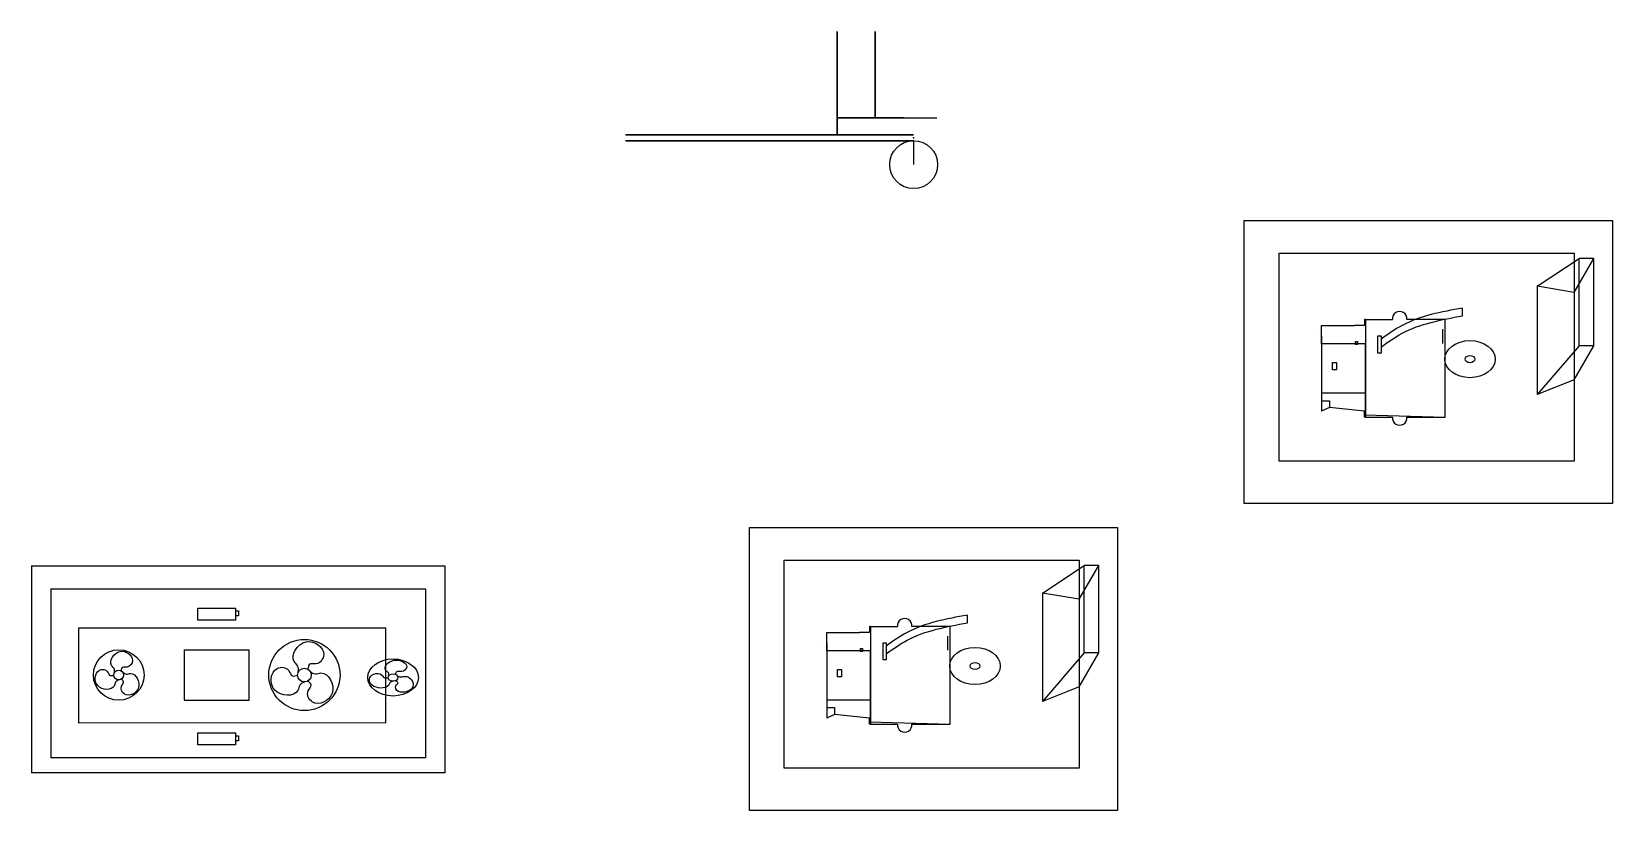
# Model space of a CAD drawing. Header units: inches. Extents: x -26 to 229, y -142 to 115.
# Drawn here: x 63.8 to 228.8, y 33.7 to 115 of the extents above.
import ezdxf

# ---------------------------------------------------------------- set-up
doc = ezdxf.new("R2010")
doc.units = ezdxf.units.IN
doc.header["$MEASUREMENT"] = 0
for name, color, linetype in [('hovercraft_basic v2_Sketch1', 7, 'Continuous'), ('hovercraft_basic v2_Sketch10', 7, 'Continuous'), ('hovercraft_basic v2_Sketch2', 7, 'Continuous'), ('hovercraft_basic v2_Sketch3', 7, 'Continuous'), ('hovercraft_basic v2_Sketch4', 7, 'Continuous'), ('hovercraft_basic v2_Sketch5', 7, 'Continuous'), ('hovercraft_basic v2_Sketch6', 7, 'Continuous'), ('hovercraft_basic v2_Sketch7', 7, 'Continuous'), ('hovercraft_basic v2_Sketch8', 7, 'Continuous'), ('hovercraft_basic v2_Sketch9', 7, 'Continuous')]:
    doc.layers.add(name, color=color, linetype=linetype)

msp = doc.modelspace()

# ---------------------------------------------------------------- linework, layer by layer
for p, q in [((190.4, 95.29), (228.84, 95.29)), ((190.4, 65.74), (190.4, 95.29)), ((228.84, 95.29), (228.84, 65.74)), ((194.06, 91.88), (224.84, 91.88)), ((194.06, 70.17), (194.06, 91.88)), ((220.99, 88.44), (225.36, 91.34)), ((224.84, 91.88), (224.84, 70.17)), ((224.84, 87.79), (226.89, 91.34)), ((225.36, 82.2), (225.36, 91.34)), ((226.89, 91.34), (225.36, 91.34)), ((226.89, 82.2), (226.89, 91.34)), ((224.84, 87.79), (220.99, 88.44)), ((220.99, 88.44), (220.99, 77.13)), ((198.48, 82.42, 1.7), (198.48, 84.34, 1.7)), ((198.48, 84.34, 1.7), (201.9, 84.34, 1.7)), ((202.95, 84.34, 1.7), (201.9, 84.34, 1.7)), ((203.05, 84.95, 1.7), (202.95, 84.95, 1.7)), ((202.95, 84.95, 1.7), (202.95, 84.34, 1.7)), ((203.05, 84.95, 1.7), (203.05, 82.42, 1.7)), ((203.05, 84.95, 1.7), (203.05, 84.95, 2.15)), ((203.05, 84.95, 2.15), (203.05, 74.77, 2.15)), ((203.05, 84.95, 2.15), (205.87, 84.95, 2.15)), ((211.37, 84.95, 2.15), (207.38, 84.95, 2.15)), ((211.37, 74.77, 2.15), (211.37, 84.95, 2.15)), ((197.67, 83.24, 2.51), (197.67, 83.24, 2.51)), ((198.48, 83.24, -0.28), (198.48, 82.42, -0.28)), ((198.48, 83.24, -0.28), (198.48, 83.24, 1.7)), ((202.02, 82.65, -0.25), (202.21, 82.65, -0.25)), ((202.21, 82.65, -0.25), (202.21, 82.35, -0.25)), ((204.32, 83.21, -0.38), (204.32, 81.49, -0.38)), ((204.73, 83.21, -0.38), (204.32, 83.21, -0.38)), ((204.73, 81.49, -0.38), (204.73, 83.21, -0.38)), ((198.48, 82.42, -0.38), (198.48, 77.3, -0.38)), ((198.48, 82.42, -0.38), (198.48, 82.42, 1.7)), ((198.48, 82.42, 1.7), (198.48, 77.3, 1.7)), ((203.05, 82.42, 1.7), (198.48, 82.42, 1.7)), ((202.21, 82.35, -0.25), (202.02, 82.35, -0.25)), ((202.21, 82.35, -0.64), (202.02, 82.35, -0.64)), ((202.21, 82.35, -0.25), (202.21, 82.35, -0.64)), ((203.05, 77.3, 1.7), (203.05, 82.42, 1.7)), ((204.32, 81.49, -0.38), (204.73, 81.49, -0.38)), ((211.37, 79.86, 4.63), (211.37, 81.53, 4.63)), ((211.37, 81.53, 4.63), (211.37, 81.53, 2.15)), ((225.36, 82.2), (220.99, 77.13)), ((224.84, 78.66), (226.89, 82.2)), ((226.89, 82.2), (225.36, 82.2)), ((199.6, 79.86, 1.7), (199.6, 80.48, 1.7)), ((199.6, 80.48, 1.7), (200.04, 80.48, 1.7)), ((199.6, 79.71, 1.7), (199.6, 79.86, 1.7)), ((200.04, 79.71, 1.7), (199.6, 79.71, 1.7)), ((200.04, 80.48, 1.7), (200.04, 79.71, 1.7)), ((211.37, 79.86, 2.15), (211.37, 79.86, 4.63)), ((224.84, 78.66), (220.99, 77.13)), ((198.48, 77.3, -0.38), (198.48, 77.3, 1.7)), ((198.48, 77.3, 1.7), (203.05, 77.3, 1.7)), ((198.48, 77.3, -0.38), (198.48, 77.3, 0.14)), ((198.48, 77.3, 1.7), (198.48, 75.38, 1.7)), ((198.48, 77.3, -0.12), (198.48, 76.48, -0.12)), ((198.48, 76.48, -0.12), (199.29, 76.48, -0.12)), ((198.48, 76.48, -0.12), (198.48, 76.48, 1.7)), ((199.29, 76.48, 0.89), (199.29, 76.48, 0.89)), ((199.29, 76.48, -0.12), (199.29, 75.76, -0.12)), ((199.29, 76.48, -0.12), (199.29, 76.48, 0.89)), ((203.05, 74.77, 1.7), (203.05, 77.3, 1.7)), ((199.29, 75.76, 1.31), (198.48, 75.38, 1.7)), ((202.95, 75.38, 1.7), (199.29, 75.76, 1.31)), ((202.95, 75.38, 0.26), (199.29, 75.76, -0.12)), ((199.29, 75.76, -0.12), (199.29, 75.76, 1.31)), ((202.95, 74.77, 1.7), (202.95, 75.38, 1.7)), ((202.95, 75.38, 1.7), (202.95, 75.38, 0.26)), ((202.95, 75.38, 0.26), (202.95, 74.99, 0.26)), ((202.95, 74.99, 0.26), (211.37, 74.77, 0.63)), ((203.05, 74.77, 1.7), (202.95, 74.77, 1.7)), ((203.05, 74.77, 2.15), (203.05, 74.77, 1.7)), ((203.05, 74.77, 2.15), (205.87, 74.77, 2.15)), ((203.05, 74.77, 1.7), (203.05, 74.77, 0.49)), ((207.38, 74.77, 2.15), (211.37, 74.77, 2.15)), ((211.37, 74.77, 0.63), (211.37, 74.77, 2.15)), ((224.84, 70.17), (194.06, 70.17)), ((228.84, 65.74), (190.4, 65.74)), ((138.73, 63.23), (177.16, 63.23)), ((138.73, 33.68), (138.73, 63.23)), ((177.16, 63.23), (177.16, 33.68)), ((142.38, 59.81), (173.17, 59.81)), ((142.38, 38.1), (142.38, 59.81)), ((173.17, 59.81), (173.17, 38.1)), ((63.79, 59.24), (106.93, 59.24)), ((63.79, 59.24), (63.79, 37.59)), ((106.93, 59.24), (106.93, 37.59)), ((169.32, 56.38), (173.68, 59.27)), ((173.17, 55.73), (175.21, 59.27)), ((173.68, 50.14), (173.68, 59.27)), ((175.21, 59.27), (173.68, 59.27)), ((175.21, 50.14), (175.21, 59.27)), ((65.79, 56.84), (104.93, 56.84)), ((65.79, 56.84), (65.79, 39.16)), ((104.93, 56.84), (104.93, 39.16)), ((173.17, 55.73), (169.32, 56.38)), ((169.32, 56.38), (169.32, 45.06)), ((151.37, 52.88, 1.7), (151.27, 52.88, 1.7)), ((151.27, 52.88, 1.7), (151.27, 52.27, 1.7)), ((151.37, 52.88, 1.7), (151.37, 50.35, 1.7)), ((151.37, 52.88, 1.7), (151.37, 52.88, 2.15)), ((151.37, 52.88, 2.15), (151.37, 42.7, 2.15)), ((151.37, 52.88, 2.15), (154.2, 52.88, 2.15)), ((159.69, 52.88, 2.15), (155.7, 52.88, 2.15)), ((159.69, 42.7, 2.15), (159.69, 52.88, 2.15)), ((68.72, 52.76), (100.78, 52.76)), ((68.72, 42.8), (68.72, 52.76)), ((100.78, 42.84), (100.78, 52.76)), ((145.99, 51.17, 2.51), (145.99, 51.17, 2.51)), ((146.81, 50.35, 1.7), (146.81, 52.27, 1.7)), ((146.81, 52.27, 1.7), (150.22, 52.27, 1.7)), ((146.81, 51.17, -0.28), (146.81, 50.35, -0.28)), ((146.81, 51.17, -0.28), (146.81, 51.17, 1.7)), ((151.27, 52.27, 1.7), (150.22, 52.27, 1.7)), ((79.73, 50.46), (86.51, 50.46)), ((79.73, 50.46), (79.73, 45.18)), ((86.51, 45.18), (86.51, 50.46)), ((100.78, 49.52), (100.78, 49.52, 2.78)), ((146.81, 50.35, -0.38), (146.81, 45.23, -0.38)), ((146.81, 50.35, -0.38), (146.81, 50.35, 1.7)), ((146.81, 50.35, 1.7), (146.81, 45.23, 1.7)), ((151.37, 50.35, 1.7), (146.81, 50.35, 1.7)), ((150.35, 50.58, -0.25), (150.53, 50.58, -0.25)), ((150.53, 50.28, -0.25), (150.35, 50.28, -0.25)), ((150.53, 50.28, -0.64), (150.35, 50.28, -0.64)), ((150.53, 50.58, -0.25), (150.53, 50.28, -0.25)), ((150.53, 50.28, -0.25), (150.53, 50.28, -0.64)), ((151.37, 45.23, 1.7), (151.37, 50.35, 1.7)), ((152.65, 51.14, -0.38), (152.65, 49.43, -0.38)), ((153.06, 51.14, -0.38), (152.65, 51.14, -0.38)), ((153.06, 49.43, -0.38), (153.06, 51.14, -0.38)), ((173.68, 50.14), (169.32, 45.06)), ((173.17, 46.59), (175.21, 50.14)), ((175.21, 50.14), (173.68, 50.14)), ((147.93, 47.79, 1.7), (147.93, 48.41, 1.7)), ((147.93, 48.41, 1.7), (148.36, 48.41, 1.7)), ((148.36, 48.41, 1.7), (148.36, 47.64, 1.7)), ((152.65, 49.43, -0.38), (153.06, 49.43, -0.38)), ((159.69, 47.79, 4.63), (159.69, 49.46, 4.63)), ((159.69, 49.46, 4.63), (159.69, 49.46, 2.15)), ((147.93, 47.64, 1.7), (147.93, 47.79, 1.7)), ((148.36, 47.64, 1.7), (147.93, 47.64, 1.7)), ((159.69, 47.79, 2.15), (159.69, 47.79, 4.63)), ((173.17, 46.59), (169.32, 45.06)), ((79.73, 45.18), (86.51, 45.18)), ((100.78, 45.33), (100.78, 45.33, 3.16)), ((146.81, 45.23, -0.38), (146.81, 45.23, 1.7)), ((146.81, 45.23, 1.7), (151.37, 45.23, 1.7)), ((146.81, 45.23, -0.38), (146.81, 45.23, 0.14)), ((146.81, 45.23, 1.7), (146.81, 43.31, 1.7)), ((146.81, 45.23, -0.12), (146.81, 44.41, -0.12)), ((151.37, 42.7, 1.7), (151.37, 45.23, 1.7)), ((146.81, 44.41, -0.12), (147.62, 44.41, -0.12)), ((146.81, 44.41, -0.12), (146.81, 44.41, 1.7)), ((147.62, 43.69, 1.31), (146.81, 43.31, 1.7)), ((147.62, 44.41, 0.89), (147.62, 44.41, 0.89)), ((147.62, 44.41, -0.12), (147.62, 43.69, -0.12)), ((147.62, 44.41, -0.12), (147.62, 44.41, 0.89)), ((151.27, 43.31, 1.7), (147.62, 43.69, 1.31)), ((151.27, 43.31, 0.26), (147.62, 43.69, -0.12)), ((147.62, 43.69, -0.12), (147.62, 43.69, 1.31)), ((151.27, 42.7, 1.7), (151.27, 43.31, 1.7)), ((151.27, 43.31, 1.7), (151.27, 43.31, 0.26)), ((151.27, 43.31, 0.26), (151.27, 42.92, 0.26)), ((151.27, 42.92, 0.26), (159.69, 42.7, 0.63)), ((100.78, 42.84), (68.72, 42.8)), ((151.37, 42.7, 1.7), (151.27, 42.7, 1.7)), ((151.37, 42.7, 2.15), (151.37, 42.7, 1.7)), ((151.37, 42.7, 2.15), (154.2, 42.7, 2.15)), ((151.37, 42.7, 1.7), (151.37, 42.7, 0.49)), ((155.7, 42.7, 2.15), (159.69, 42.7, 2.15)), ((159.69, 42.7, 0.63), (159.69, 42.7, 2.15)), ((104.93, 39.16), (65.79, 39.16)), ((173.17, 38.1), (142.38, 38.1)), ((106.93, 37.59), (63.79, 37.59)), ((177.16, 33.68), (138.73, 33.68))]:
    msp.add_line(p, q)
at = {"extrusion": (1, 0, 0)}
for p, q in [((211.11, 83.95, 2.15), (211.11, 82.47, 2.15)), ((159.43, 51.88, 2.15), (159.43, 50.4, 2.15))]:
    msp.add_line(p, q, dxfattribs=at)
for points in [[(81.15, 54.82), (85.09, 54.82), (85.09, 53.56), (81.15, 53.56)], [(81.15, 41.77), (85.09, 41.77), (85.09, 40.51), (81.15, 40.51)]]:
    msp.add_lwpolyline(points, close=True)
for points in [[(85.09, 54.53), (85.38, 54.53), (85.38, 53.99), (85.09, 53.99)], [(85.09, 41.48), (85.38, 41.48), (85.38, 40.94), (85.09, 40.94)]]:
    msp.add_lwpolyline(points)
for points in [[(202.02, 82.65, -0.25), (202.02, 82.35, -0.25), (202.02, 82.35, -0.64), (202.02, 82.65, -0.62)], [(150.35, 50.58, -0.25), (150.35, 50.28, -0.25), (150.35, 50.28, -0.64), (150.35, 50.58, -0.62)]]:
    msp.add_polyline3d(points, close=True)
at = {"extrusion": (0, -0.679214, 0.73394)}
for centre, radius in [((213.97, 62.46, -51.5), 2.64), ((213.97, 62.46, -51.5), 0.508), ((162.29, 38.93, -29.72), 2.64), ((162.29, 38.93, -29.72), 0.508)]:
    msp.add_circle(centre, radius, dxfattribs=at)
at = {"extrusion": (1.76862e-16, -0.679214, 0.73394)}
for centre, radius in [((213.97, 62.46, -51.5), 0.508), ((101.53, 38.05, -28.91), 2.64), ((101.53, 38.05, -28.91), 0.508), ((162.29, 38.93, -29.72), 0.508)]:
    msp.add_circle(centre, radius, dxfattribs=at)
for centre, radius in [((92.27, 47.82), 3.72), ((72.89, 47.82), 2.64), ((72.89, 47.82), 0.508), ((92.27, 47.82), 0.716)]:
    msp.add_circle(centre, radius)
for centre, start, end in [((206.62, 85.04, 2.15), 353.1139, 186.8861), ((206.62, 74.68, 2.15), 173.1139, 6.8861), ((154.95, 52.97, 2.15), 353.1139, 186.8861), ((154.95, 42.61, 2.15), 173.1139, 6.8861)]:
    msp.add_arc(centre, 0.756, start, end)
for points, knots in [([(204.69, 82.1, -0.52), (204.69, 82.37, -0.52), (204.69, 82.64, -0.52), (204.69, 82.91, -0.52), (205.4, 83.42, -0.52), (207.91, 85.2, -0.52), (210.98, 85.75, -0.52), (213.18, 86.15, -0.52), (213.18, 85.88, -0.52), (213.18, 85.61, -0.52), (213.18, 85.34, -0.52), (210.98, 84.94, -0.52), (207.91, 84.39, -0.52), (205.4, 82.61, -0.52), (204.69, 82.1, -0.52)], [0, 0, 0, 0, 1, 1, 1, 3.607013, 10.162556, 10.162556, 10.162556, 11.162556, 11.162556, 11.162556, 17.7181, 20.325112, 20.325112, 20.325112, 20.325112]), ([(153.01, 50.04, -0.52), (153.01, 50.31, -0.52), (153.01, 50.58, -0.52), (153.01, 50.85, -0.52), (153.73, 51.35, -0.52), (156.24, 53.13, -0.52), (159.3, 53.68, -0.52), (161.5, 54.08, -0.52), (161.5, 53.81, -0.52), (161.5, 53.54, -0.52), (161.5, 53.27, -0.52), (159.3, 52.87, -0.52), (156.24, 52.32, -0.52), (153.73, 50.54, -0.52), (153.01, 50.04, -0.52)], [0, 0, 0, 0, 1, 1, 1, 3.607013, 10.162556, 10.162556, 10.162556, 11.162556, 11.162556, 11.162556, 17.7181, 20.325112, 20.325112, 20.325112, 20.325112]), ([(91.62, 48.13), (91.66, 48.36), (91.68, 48.78), (90.59, 49.59), (92.25, 52.23), (94.86, 50.35), (93.76, 48.79), (92.73, 49.14), (92.66, 48.65), (92.62, 48.44)], [0.206152, 0.206152, 0.206152, 0.206152, 0.665949, 1.083464, 2.795055, 4.407691, 5.278864, 5.772704, 6.156361, 6.156361, 6.156361, 6.156361]), ([(72.43, 48.04), (72.46, 48.2), (72.48, 48.5), (71.7, 49.08), (72.88, 50.95), (74.73, 49.62), (73.95, 48.51), (73.22, 48.75), (73.16, 48.41), (73.14, 48.26)], [0.206152, 0.206152, 0.206152, 0.206152, 0.665949, 1.083464, 2.795055, 4.407691, 5.278864, 5.772704, 6.156361, 6.156361, 6.156361, 6.156361]), ([(72.92, 47.31), (72.77, 47.26), (72.51, 47.12), (72.39, 46.16), (70.18, 46.25), (70.41, 48.52), (71.76, 48.4), (71.91, 47.64), (72.24, 47.77), (72.38, 47.82)], [0.206152, 0.206152, 0.206152, 0.206152, 0.665949, 1.083464, 2.795055, 4.407691, 5.278864, 5.772704, 6.156361, 6.156361, 6.156361, 6.156361]), ([(73.31, 48.11), (73.43, 48), (73.68, 47.84), (74.57, 48.22), (75.6, 46.27), (73.52, 45.33), (72.95, 46.56), (73.53, 47.07), (73.26, 47.29), (73.14, 47.38)], [0.206152, 0.206152, 0.206152, 0.206152, 0.665949, 1.083464, 2.795055, 4.407691, 5.278864, 5.772704, 6.156361, 6.156361, 6.156361, 6.156361]), ([(92.32, 47.11), (92.1, 47.03), (91.73, 46.84), (91.57, 45.49), (88.46, 45.6), (88.78, 48.8), (90.68, 48.63), (90.89, 47.56), (91.35, 47.74), (91.55, 47.82)], [0.206152, 0.206152, 0.206152, 0.206152, 0.665949, 1.083464, 2.795055, 4.407691, 5.278864, 5.772704, 6.156361, 6.156361, 6.156361, 6.156361]), ([(92.86, 48.22), (93.03, 48.07), (93.38, 47.85), (94.64, 48.38), (96.09, 45.63), (93.16, 44.31), (92.36, 46.04), (93.17, 46.76), (92.79, 47.07), (92.62, 47.2)], [0.206152, 0.206152, 0.206152, 0.206152, 0.665949, 1.083464, 2.795055, 4.407691, 5.278864, 5.772704, 6.156361, 6.156361, 6.156361, 6.156361]), ([(101.56, 47.19, 4.28), (101.41, 47.15, 4.25), (101.15, 47.05, 4.16), (101.03, 46.35, 3.5), (98.82, 46.41, 3.56), (99.05, 48.07, 5.1), (100.4, 47.99, 5.02), (100.55, 47.43, 4.5), (100.88, 47.52, 4.59), (101.02, 47.56, 4.63)], [0.206152, 0.206152, 0.206152, 0.206152, 0.665949, 1.083464, 2.795055, 4.407691, 5.278864, 5.772704, 6.156361, 6.156361, 6.156361, 6.156361]), ([(101.07, 47.73, 4.78), (101.1, 47.85, 4.89), (101.11, 48.06, 5.09), (100.34, 48.49, 5.48), (101.51, 49.86, 6.75), (103.37, 48.88, 5.85), (102.59, 48.07, 5.1), (101.86, 48.25, 5.26), (101.8, 48, 5.03), (101.78, 47.89, 4.93)], [0.206152, 0.206152, 0.206152, 0.206152, 0.665949, 1.083464, 2.795055, 4.407691, 5.278864, 5.772704, 6.156361, 6.156361, 6.156361, 6.156361]), ([(101.95, 47.77, 4.82), (102.07, 47.69, 4.75), (102.32, 47.58, 4.64), (103.21, 47.86, 4.9), (104.24, 46.42, 3.57), (102.16, 45.73, 2.94), (101.59, 46.64, 3.77), (102.17, 47.01, 4.12), (101.9, 47.17, 4.27), (101.78, 47.24, 4.33)], [0.206152, 0.206152, 0.206152, 0.206152, 0.665949, 1.083464, 2.795055, 4.407691, 5.278864, 5.772704, 6.156361, 6.156361, 6.156361, 6.156361])]:
    msp.add_open_spline(points, degree=3, knots=knots)
at = {"layer": 'hovercraft_basic v2_Sketch1'}
for p, q in [((125.88, 103.64, 10.12), (155.88, 103.64, 10.12)), ((155.88, 103.64, -4.88), (125.88, 103.64, -4.88)), ((125.88, 103.64, -4.88), (125.88, 103.64, 10.12)), ((125.88, 103.64, 2.62), (140.88, 103.64, 2.62)), ((140.88, 103.64, 2.62), (155.88, 103.64, 2.62)), ((155.88, 103.64, 10.12), (155.88, 103.64, -4.88))]:
    msp.add_line(p, q, dxfattribs=at)
at = {"layer": 'hovercraft_basic v2_Sketch1', "extrusion": (0, 1, 0)}
msp.add_circle((-140.88, 2.62, 103.64), 5, dxfattribs=at)
at = {"layer": 'hovercraft_basic v2_Sketch1'}
msp.add_point((125.88, 103.64, 10.12), dxfattribs=at)
at = {"layer": 'hovercraft_basic v2_Sketch10'}
for p, q in [((147.88, 106.04, -2.88), (147.88, 106.04, 8.12)), ((147.88, 106.04, 8.12), (154.88, 106.04, 8.12)), ((154.88, 106.04, -2.88), (147.88, 106.04, -2.88)), ((154.88, 106.04, 2.62), (152.45, 106.04, 2.62)), ((154.88, 106.04, 8.12), (154.88, 106.04, -2.88))]:
    msp.add_line(p, q, dxfattribs=at)
for points in [[(152.45, 106.04, 2.62), (152.45, 106.04, 2.57), (152.46, 106.04, 2.47), (152.49, 106.04, 2.34), (152.57, 106.04, 2.18), (152.72, 106.04, 2.01), (152.92, 106.04, 1.89), (153.16, 106.04, 1.8), (153.44, 106.04, 1.74), (153.75, 106.04, 1.71), (154.08, 106.04, 1.7), (154.41, 106.04, 1.72), (154.74, 106.04, 1.76), (155.08, 106.04, 1.82), (155.41, 106.04, 1.89), (155.74, 106.04, 1.97), (156.08, 106.04, 2.05), (156.43, 106.04, 2.14), (156.78, 106.04, 2.23), (157.14, 106.04, 2.33), (157.51, 106.04, 2.42), (157.82, 106.04, 2.5), (158.05, 106.04, 2.56), (158.21, 106.04, 2.6), (158.29, 106.04, 2.62)], [(152.45, 106.04, 2.62), (152.45, 106.04, 2.67), (152.46, 106.04, 2.77), (152.49, 106.04, 2.9), (152.57, 106.04, 3.06), (152.72, 106.04, 3.22), (152.92, 106.04, 3.35), (153.16, 106.04, 3.44), (153.44, 106.04, 3.5), (153.75, 106.04, 3.53), (154.08, 106.04, 3.53), (154.41, 106.04, 3.51), (154.74, 106.04, 3.47), (155.08, 106.04, 3.42), (155.41, 106.04, 3.35), (155.74, 106.04, 3.27), (156.08, 106.04, 3.18), (156.43, 106.04, 3.09), (156.78, 106.04, 3), (157.14, 106.04, 2.91), (157.51, 106.04, 2.81), (157.82, 106.04, 2.74), (158.05, 106.04, 2.68), (158.21, 106.04, 2.64), (158.29, 106.04, 2.62)]]:
    msp.add_open_spline(points, degree=5, dxfattribs=at)
at = {"layer": 'hovercraft_basic v2_Sketch2'}
for p, q in [((140.88, 103.64, 2.62), (135.88, 103.64, 2.62)), ((137.49, 103.64, -0.78), (137.35, 103.64, -0.92)), ((137.49, 103.64, -0.78), (140.88, 103.64, 2.62)), ((140.88, 103.64, -2.38), (140.88, 103.64, 7.62)), ((140.88, 103.64, 2.62), (145.88, 103.64, 2.62))]:
    msp.add_line(p, q, dxfattribs=at)
at = {"layer": 'hovercraft_basic v2_Sketch2', "extrusion": (0, 1, 0)}
for centre, radius in [((-140.88, 2.62, 103.64), 5), ((-136.26, 1.78, 103.64), 0.15), ((-136.65, 4.65, 103.64), 0.15), ((-137.64, -0.78, 103.64), 0.15), ((-138.66, 6.75, 103.64), 0.15), ((-140.25, -2.03, 103.64), 0.15), ((-140.88, 2.62, 103.64), 0.75), ((-141.51, 7.27, 103.64), 0.15), ((-143.11, -1.52, 103.64), 0.15), ((-144.13, 6.01, 103.64), 0.15), ((-145.11, 0.58, 103.64), 0.15), ((-145.5, 3.46, 103.64), 0.15)]:
    msp.add_circle(centre, radius, dxfattribs=at)
for centre, radius, start, end in [((-138.89, -0.13, 103.64), 3.39, 36, 126), ((-138.89, -0.13, 103.64), 3.09, 36, 126), ((-137.65, 1.57, 103.64), 3.39, 72, 162), ((-137.65, 1.57, 103.64), 3.09, 72, 162), ((-140.88, -0.78, 103.64), 3.39, 360, 90), ((-140.88, -0.78, 103.64), 3.09, 360, 90), ((-137.65, 3.67, 103.64), 3.09, 108, 198), ((-137.65, 3.67, 103.64), 3.39, 108, 198), ((-142.88, -0.13, 103.64), 3.39, 324, 54), ((-142.88, -0.13, 103.64), 3.09, 324, 54), ((-144.11, 1.57, 103.64), 3.39, 288, 18), ((-138.89, 5.36, 103.64), 3.09, 144, 234), ((-140.88, 6.01, 103.64), 3.09, 180, 270), ((-140.88, 6.01, 103.64), 3.39, 180, 270), ((-142.88, 5.36, 103.64), 3.39, 216, 306), ((-138.89, 5.36, 103.64), 3.39, 144, 234), ((-144.11, 3.67, 103.64), 3.39, 252, 342), ((-144.11, 1.57, 103.64), 3.09, 288, 18), ((-142.88, 5.36, 103.64), 3.09, 216, 306), ((-144.11, 3.67, 103.64), 3.09, 252, 342)]:
    msp.add_arc(centre, radius, start, end, dxfattribs=at)
at = {"layer": 'hovercraft_basic v2_Sketch2'}
for p in [(125.88, 103.64, 10.12), (135.88, 103.64, 2.62)]:
    msp.add_point(p, dxfattribs=at)
at = {"layer": 'hovercraft_basic v2_Sketch3'}
msp.add_line((155.88, 103.64, 8.12), (155.88, 101.14, 8.12), dxfattribs=at)
msp.add_circle((155.88, 101.14, 8.12), 2.5, dxfattribs=at)
for p in [(155.88, 103.94, 8.12), (155.88, 103.64, 8.12)]:
    msp.add_point(p, dxfattribs=at)
at = {"layer": 'hovercraft_basic v2_Sketch4'}
for p, q in [((125.88, 104.24, 1.62), (125.88, 104.24, 3.62)), ((132.38, 104.24, 10.12), (153.88, 104.24, 10.12)), ((153.88, 104.24, -4.88), (132.38, 104.24, -4.88)), ((155.88, 104.24, 8.12), (155.88, 104.24, -2.88))]:
    msp.add_line(p, q, dxfattribs=at)
at = {"layer": 'hovercraft_basic v2_Sketch4', "extrusion": (0, 1, 0)}
for radius in [6, 5]:
    msp.add_circle((-140.88, 2.62, 104.24), radius, dxfattribs=at)
for centre, radius, start, end in [((-132.38, 3.62, 104.24), 6.5, 0, 90), ((-132.38, 1.62, 104.24), 6.5, 270, 0), ((-153.88, -2.88, 104.24), 2, 180, 270), ((-153.88, 8.12, 104.24), 2, 90, 180)]:
    msp.add_arc(centre, radius, start, end, dxfattribs=at)
at = {"layer": 'hovercraft_basic v2_Sketch4'}
msp.add_point((125.88, 104.24, 10.12), dxfattribs=at)
at = {"layer": 'hovercraft_basic v2_Sketch5'}
for p, q in [((125.88, 104.24, 1.62), (125.88, 104.24, 3.62)), ((153.88, 104.24, -4.88), (132.38, 104.24, -4.88)), ((132.38, 104.24, 10.12), (153.88, 104.24, 10.12)), ((147.88, 104.24, 8.12), (147.88, 104.24, -2.88)), ((154.88, 104.24, 8.12), (147.88, 104.24, 8.12)), ((147.88, 104.24, -2.88), (154.88, 104.24, -2.88)), ((151.38, 104.24, -2.88), (151.38, 104.24, -4.88)), ((151.38, 104.24, 8.12), (151.38, 104.24, 10.12)), ((154.88, 104.24, -2.88), (154.88, 104.24, 8.12)), ((155.88, 104.24, 8.12), (155.88, 104.24, -2.88))]:
    msp.add_line(p, q, dxfattribs=at)
at = {"layer": 'hovercraft_basic v2_Sketch5', "extrusion": (0, 1, 0)}
msp.add_circle((-140.88, 2.62, 104.24), 5, dxfattribs=at)
for centre, radius, start, end in [((-132.38, 1.62, 104.24), 6.5, 270, 0), ((-132.38, 3.62, 104.24), 6.5, 0, 90), ((-153.88, -2.88, 104.24), 2, 180, 270), ((-153.88, 8.12, 104.24), 2, 90, 180)]:
    msp.add_arc(centre, radius, start, end, dxfattribs=at)
at = {"layer": 'hovercraft_basic v2_Sketch5'}
msp.add_point((125.88, 104.24, 10.12), dxfattribs=at)
at = {"layer": 'hovercraft_basic v2_Sketch6'}
for p, q in [((147.88, 106.04, 2.62), (147.88, 110.54, 2.62)), ((147.88, 104.24, 8.12), (147.88, 106.04, 8.12)), ((147.88, 106.04, 8.12), (147.88, 106.04, -2.88)), ((147.88, 106.04, -2.88), (147.88, 104.24, -2.88)), ((147.88, 104.24, -2.88), (147.88, 104.24, 8.12))]:
    msp.add_line(p, q, dxfattribs=at)
at = {"layer": 'hovercraft_basic v2_Sketch6', "extrusion": (-1, 0, 0)}
for radius in [4.5, 4]:
    msp.add_circle((-110.54, 2.62, -147.88), radius, dxfattribs=at)
at = {"layer": 'hovercraft_basic v2_Sketch6'}
msp.add_point((147.88, 103.64, 10.12), dxfattribs=at)
at = {"layer": 'hovercraft_basic v2_Sketch7'}
msp.add_line((147.88, 110.54, 2.62), (147.88, 114.54, 2.62), dxfattribs=at)
at = {"layer": 'hovercraft_basic v2_Sketch7', "extrusion": (-1, 0, 0)}
for radius in [4.5, 4]:
    msp.add_circle((-110.54, 2.62, -147.88), radius, dxfattribs=at)
at = {"layer": 'hovercraft_basic v2_Sketch7'}
msp.add_open_spline([(147.88, 110.54, 2.62), (147.88, 110.53, 2.62), (147.88, 110.5, 2.63), (147.88, 110.47, 2.66), (147.88, 110.42, 2.75), (147.88, 110.38, 2.91), (147.88, 110.37, 3.11), (147.88, 110.39, 3.33), (147.88, 110.45, 3.58), (147.88, 110.54, 3.83), (147.88, 110.65, 4.08), (147.88, 110.78, 4.34), (147.88, 110.92, 4.59), (147.88, 111.06, 4.83), (147.88, 111.22, 5.07), (147.88, 111.38, 5.28), (147.88, 111.56, 5.48), (147.88, 111.75, 5.65), (147.88, 111.94, 5.79), (147.88, 112.14, 5.9), (147.88, 112.32, 5.97), (147.88, 112.47, 6.01), (147.88, 112.56, 6), (147.88, 112.58, 5.96), (147.88, 112.52, 5.88), (147.88, 112.4, 5.76), (147.88, 112.23, 5.62), (147.88, 112.04, 5.44), (147.88, 111.84, 5.25), (147.88, 111.65, 5.04), (147.88, 111.47, 4.82), (147.88, 111.31, 4.59), (147.88, 111.18, 4.35), (147.88, 111.07, 4.12), (147.88, 110.98, 3.88), (147.88, 110.91, 3.66), (147.88, 110.85, 3.44), (147.88, 110.8, 3.23), (147.88, 110.75, 3.03), (147.88, 110.7, 2.86), (147.88, 110.66, 2.72), (147.88, 110.61, 2.65), (147.88, 110.58, 2.62), (147.88, 110.55, 2.62), (147.88, 110.54, 2.62)], degree=5, dxfattribs=at)
msp.add_point((147.88, 103.64, 10.12), dxfattribs=at)
at = {"layer": 'hovercraft_basic v2_Sketch8'}
for p, q in [((151.88, 113.21, 4.99), (151.88, 112.23, 4.3)), ((151.88, 112.41, 4.5), (151.88, 111.73, 3.8))]:
    msp.add_line(p, q, dxfattribs=at)
at = {"layer": 'hovercraft_basic v2_Sketch8', "extrusion": (1, 0, 0)}
for radius in [4.5, 4]:
    msp.add_circle((110.54, 2.62, 151.88), radius, dxfattribs=at)
at = {"layer": 'hovercraft_basic v2_Sketch8'}
msp.add_open_spline([(151.88, 110.54, 2.62), (151.88, 110.53, 2.62), (151.88, 110.53, 2.64), (151.88, 110.54, 2.69), (151.88, 110.59, 2.8), (151.88, 110.71, 3.01), (151.88, 110.87, 3.25), (151.88, 111.05, 3.49), (151.88, 111.23, 3.72), (151.88, 111.39, 3.93), (151.88, 111.54, 4.1), (151.88, 111.68, 4.24), (151.88, 111.81, 4.37), (151.88, 111.95, 4.5), (151.88, 112.1, 4.64), (151.88, 112.28, 4.78), (151.88, 112.49, 4.92), (151.88, 112.71, 5.03), (151.88, 112.95, 5.09), (151.88, 113.19, 5.11), (151.88, 113.42, 5.06), (151.88, 113.61, 4.98), (151.88, 113.74, 4.88), (151.88, 113.79, 4.81), (151.88, 113.74, 4.8), (151.88, 113.6, 4.83), (151.88, 113.39, 4.86), (151.88, 113.14, 4.85), (151.88, 112.9, 4.77), (151.88, 112.68, 4.62), (151.88, 112.5, 4.48), (151.88, 112.38, 4.39), (151.88, 112.27, 4.32), (151.88, 112.15, 4.24), (151.88, 112.02, 4.09), (151.88, 111.88, 3.94), (151.88, 111.74, 3.79), (151.88, 111.6, 3.66), (151.88, 111.49, 3.54), (151.88, 111.39, 3.44), (151.88, 111.3, 3.34), (151.88, 111.21, 3.23), (151.88, 111.11, 3.11), (151.88, 110.99, 2.97), (151.88, 110.85, 2.83), (151.88, 110.71, 2.7), (151.88, 110.61, 2.63), (151.88, 110.57, 2.61), (151.88, 110.55, 2.61), (151.88, 110.54, 2.62)], degree=5, dxfattribs=at)
msp.add_point((151.88, 103.64, 10.12), dxfattribs=at)
at = {"layer": 'hovercraft_basic v2_Sketch9', "extrusion": (-1, 0, 0)}
for radius in [4, 0.625]:
    msp.add_circle((-110.54, 2.62, -147.88), radius, dxfattribs=at)
at = {"layer": 'hovercraft_basic v2_Sketch9'}
for points, knots in [([(147.88, 110.58, 2.95), (147.88, 110.59, 3), (147.88, 110.6, 3.04), (147.88, 110.64, 3.19), (147.88, 110.67, 3.29), (147.88, 110.72, 3.48), (147.88, 110.75, 3.58), (147.88, 110.84, 3.88), (147.88, 110.92, 4.08), (147.88, 111.1, 4.48), (147.88, 111.21, 4.67), (147.88, 111.43, 4.96), (147.88, 111.52, 5.07), (147.88, 111.69, 5.26), (147.88, 111.77, 5.34), (147.88, 111.89, 5.46), (147.88, 111.93, 5.5), (147.88, 111.97, 5.54)], [0.169575, 0.169575, 0.169575, 0.169575, 0.318128, 0.318128, 0.620161, 0.620161, 0.922195, 0.922195, 1.568741, 1.568741, 2.223516, 2.223516, 2.650672, 2.650672, 2.979253, 2.979253, 3.150851, 3.150851, 3.150851, 3.150851]), ([(147.88, 111.97, 5.54), (147.88, 111.93, 5.51), (147.88, 111.89, 5.48), (147.88, 111.81, 5.41), (147.88, 111.76, 5.36), (147.88, 111.6, 5.21), (147.88, 111.5, 5.09), (147.88, 111.31, 4.83), (147.88, 111.22, 4.7), (147.88, 111.14, 4.56), (147.88, 111.02, 4.37), (147.88, 110.9, 4.16), (147.88, 110.77, 3.87), (147.88, 110.74, 3.8), (147.88, 110.66, 3.62), (147.88, 110.63, 3.51), (147.88, 110.58, 3.31), (147.88, 110.56, 3.21), (147.88, 110.56, 3.07), (147.88, 110.56, 3.03), (147.88, 110.57, 2.98), (147.88, 110.57, 2.96), (147.88, 110.58, 2.95)], [-0.9801274, -0.9801274, -0.9801274, -0.9801274, -0.9413729, -0.9413729, -0.8911437, -0.8911437, -0.7661437, -0.7661437, -0.6411437, -0.6411437, -0.6411437, -0.4569033, -0.4569033, -0.3911437, -0.3911437, -0.3034884, -0.3034884, -0.224583, -0.224583, -0.1950749, -0.1950749, -0.1831555, -0.1831555, -0.1831555, -0.1831555])]:
    msp.add_open_spline(points, degree=3, knots=knots, dxfattribs=at)
msp.add_point((147.88, 103.64, 10.12), dxfattribs=at)

doc.saveas('drawing.dxf')
